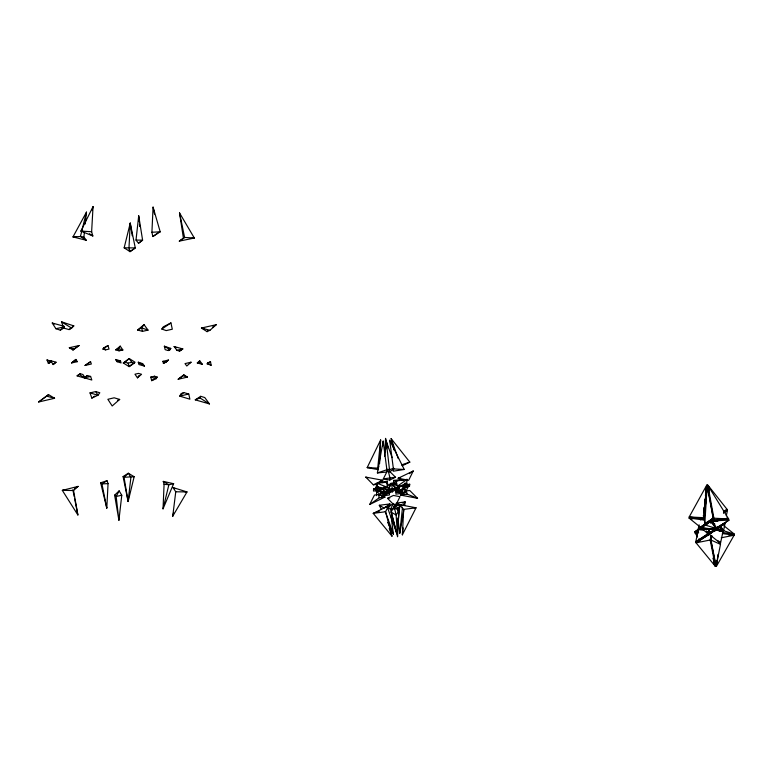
<?xml version="1.0" encoding="UTF-8"?>
<svg xmlns="http://www.w3.org/2000/svg" width="773" height="773" viewBox="0 0 773 773"><rect width="100%" height="100%" fill="white"/><g stroke="black" fill="none" stroke-linecap="round" stroke-linejoin="round"><path stroke-width="1.16" d="M373.543 488.913L377.543 490.497L377.108 488.507L373.543 488.913L373.485 491.068L376.528 490.633M376.538 495.667L376.664 492.256M377.137 483.251L377.011 486.826L383.582 488.053L387.737 487.463L386.5 482.246L377.137 483.251L387.737 487.463M163.035 508.847L164.079 484.285L163.258 481.395L173.635 483.705L163.035 508.847L168.862 484.768L173.635 483.705M379.591 463.645L380.635 439.963L367.175 467.597L378.528 469.684M151.914 232.277L153.073 207.125L160.195 231.784L152.841 236.528L151.914 232.277L160.195 231.784L158.32 232.683M384.906 452.591L385.553 438.426L387.94 447.838M385.814 449.297L386.191 440.997L392.114 457.626M125.178 476.468L123.091 476.583L124.028 477.279L128.115 501.513L134.154 476.719L128.328 473.231L123.091 476.583L128.115 501.513L128.231 499.107M132.26 235.765L130.231 223.155L129.004 247.582L130.009 251.631L135.285 247.93L130.231 223.155L124.163 247.824L130.009 251.631L135.285 247.93L124.163 247.824M397.969 511.765L398.143 508.296L399.786 505.967L395.515 504.296M397.554 536.655L398.839 511.156L394.056 506.276L391.177 512.141L397.554 536.655L396.143 515.021L394.056 506.276M106.79 508.132L108.056 483.589L106.993 480.709L100.654 482.806L106.79 508.132L101.939 483.946L100.654 482.806M402.375 534.829L403.69 509.397L398.916 504.547L416.048 507.793L402.375 534.829L403.11 527.891M91.629 231.736L93.05 206.604L80.885 231.079L92.847 235.987L91.629 231.736L80.885 231.079L84.402 231.649M386.877 469.752L386.751 472.032L377.388 472.921L383.176 441.132L386.877 469.752L377.388 472.921M716.262 562.348L716.059 565.875L716.503 561.169M387.147 483.405L387.283 481.221L380.693 482.197L382.848 482.603M387.66 485.144L387.746 483.811M707.131 485.521L704.145 517.891L704.831 523.727L713.16 518.354L707.131 485.521L704.831 523.727L713.353 518.239L707.324 485.425L707.053 487.734M386.51 470.496L389.737 471.791L386.191 440.997L384.616 456.273M387.447 470.718L383.34 478.835L389.785 480.033L389.93 477.83L388.239 470.863M389.544 492.826L389.399 494.971L383.679 495.677L382.944 492.411L385.485 492.063L383.679 495.677L390.433 492.246L390.529 490.903L386.365 491.483L384.548 495.097L390.529 490.903M381.389 509.542L379.292 505.271L389.911 503.938L389.766 505.986L385.959 507.349M393.409 468.911L393.244 471.201L404.25 469.462L389.698 440.291L393.409 468.911L404.25 469.462M392.684 483.173L392.578 484.507L396.675 483.917L392.684 483.173L394.588 482.246M385.63 489.454L392.066 492.005L392.23 489.85L388.181 489.087L385.63 489.454L385.167 487.463M392.587 489.966L391.418 483.396L388.519 489.203L392.587 489.966L396.211 488.207L391.418 483.396M399.303 479.801L393.718 480.391L393.554 482.574L396.559 483.135M395.583 490.246L395.476 491.589L402.076 492.836L395.583 490.246L399.09 489.831L402.646 493.222L395.873 494.131L396.056 491.986L401.815 489.976L402.646 493.222L396.056 491.986M396.153 505.165L396.327 503.107L402.694 505.61L405.265 501.909L397.448 502.952M689.207 516.944L703.652 517.688L706.638 485.328L689.207 516.944L704.435 519.012M705.334 506.991L704.338 517.784L704.058 515.417M705.556 504.595L706.107 498.604M706.329 496.208L707.324 485.425L709.382 490.894M85.252 223.986L86.47 212.131L72.971 236.934L86.276 240.268L83.899 237.031L84.392 232.287M369.417 467.307L367.175 467.597L377.736 468.129L380.635 439.963M382.693 445.847L383.176 441.132M397.718 525.621L399.786 505.967M397.815 518.045L399.786 533.264L402.453 507.909M407.1 479.376L406.714 482.99L400.868 485.821L397.37 486.217L396.066 481.009L407.1 479.376L397.37 486.217M129.835 226.75L130.231 223.155M136 240.084L138.715 215.812L142.599 240.152L138.502 243.253L136 240.084L142.599 240.152L138.502 243.253M118.916 520.258L121.776 495.242L119.139 490.874L114.636 495.145L118.916 520.258L116.153 496.488L119.139 490.874M128.115 501.513L130.898 477.356L128.328 473.231L124.028 477.279L134.154 476.719M409.729 484.236L406.057 486.806L405.535 484.835L409.729 484.236L409.477 486.41L407.197 486.681M703.778 509.533L704.058 507.233M704.599 502.614L705.005 499.165M705.411 495.706L706.638 485.328M703.807 512.721L704.483 506.953M704.763 504.653L707.073 485.058L707.759 488.594M704.058 513.088L704.734 507.33M705.015 505.02L705.691 499.261M705.962 496.952L706.512 492.343M172.746 516.18L175.751 491.783L172.988 487.55L187.008 491.928L172.746 516.18L173.577 512.75M712.909 558.212L715.866 566L716.455 561.324M711.856 535.776L710.938 540.047L716.127 566.396L716.706 561.71M718.011 554.405L716.552 566.107L734.137 535.196L722.378 533.583M399.786 533.264L403.844 510.035M404.656 505.387L405.265 501.909L402.231 502.991M705.652 493.174L707.073 485.058M716.127 566.396L720.484 544.337L720.059 541.322M723.045 531.167L720.494 543.39L708.899 534.008L714.919 530.056L723.045 531.167L719.547 531.322M726.311 515.784L727.441 510.344L723.547 512.885M723.605 530.491L725.171 523.021L719.19 526.944L723.605 530.491L722.388 528.722M711.778 532.529L696.077 542.839L715.363 566.338L710.174 540.008L711.092 535.737M711.595 535.399L710.677 539.67L715.866 566M707.962 533.631L708.967 528.993L700.86 527.882L707.962 533.631L706.764 531.853M709.343 529.061L708.339 533.689L706.551 531.022M710.88 523.398L711.344 521.273L714.899 524.123M699.121 524.848L698.183 529.07L705.991 524.017M695.71 541.873L711.421 531.573L695.71 541.873L698.396 529.785L703.73 529.534M700.628 519.939L701.101 517.784M86.47 212.131L80.44 236.49L86.276 240.268M92.19 210.072L93.05 206.604M195.25 399.854L199.975 397.969L200.709 396.317L204.768 397.554L209.464 403.921L195.25 399.854L200.709 396.317M207.174 363.899L207.599 362.981L210.507 361.706L211.135 365.233L207.174 363.899L210.507 361.706M405.854 491.512L408.695 485.686L402.868 488.517L405.854 491.512L405.284 489.348M403.458 480.429L398.124 478.284L413.236 470.989L408.704 480.236L406.608 480.545M393.389 503.455L387.505 507.561L390.52 509.291L398.143 508.296L393.389 503.455L390.52 509.291L396.878 533.718L396.568 531.37M385.582 511.745L388.481 505.9L373.214 513.349L391.988 536.191L385.582 511.745L373.214 513.349L379.475 511.117M397.989 490.14L399.399 487.27L397.351 487.56M398.221 490.304L400.114 486.468L402.675 486.101L405.632 487.28M197.289 362.952L198.999 362.189L199.705 360.778L202.429 364.373L197.289 362.952L199.705 360.778M388.181 489.087L391.07 483.309L397.486 485.879L397.979 487.85L392.066 492.005M378.48 486.623L376.383 487.637L380.384 489.232L382.925 488.865L383.891 486.942M369.687 504.489L374.461 495.068L378.528 494.507L384.993 497.058L369.687 504.489L379.253 497.773L384.993 497.058L381.485 496.392M375.127 488.652L377.553 483.879M207.077 331.665L209.927 330.293L216.285 324.679L201.434 328.032L207.077 331.665L207.763 330.361M178.177 379.263L183.935 374.866L187.453 377.079L178.177 379.263L183.935 374.866M179.471 351.145L182.815 348.923L174.138 346.546L176.911 350.275L179.471 351.145L182.815 348.923L176.911 350.275M157.17 377.05L156.214 378.644L151.701 380.674L150.774 377.098L154.513 376.229L157.17 377.05L151.701 380.674M169.963 349.754L170.794 348.391L164.349 346.198L165.161 349.676L168.311 350.546L169.963 349.754L164.349 346.198M137.468 377.842L141.556 374.287L138.454 373.407L134.975 374.219L137.468 377.842L139.024 375.465M161.837 329.047L163.354 326.805L170.92 322.921L172.311 329.221L166.185 330.593L161.837 329.047L170.92 322.921M134.405 363.117L135.033 362.208L129.197 358.556L123.293 362.991L129.139 366.634L134.405 363.117L131.777 362.276L128.134 363.117L124.897 362.208L123.293 362.991M398.839 511.156L396.143 515.021L391.177 512.141M144.039 324.65L141.614 327.878L137.575 330.013L142.512 331.356L148.029 330.119L144.039 324.65L137.575 330.013M120.221 346.149L118.385 348.517L115.718 349.898L119.071 350.836L122.868 349.976L120.221 346.149L115.718 349.898M102.915 349.048L104.036 347.686L107.978 345.608L109.041 349.087L105.515 349.879L102.915 349.048L107.978 345.608M77.097 375.871L80.247 373.736L82.943 374.528L85.31 378.248L77.097 375.871L80.247 373.736M377.736 468.129L378.905 466.718M38.65 401.999L48.544 394.616L54.583 398.279L38.65 401.999L48.544 394.616M71.58 362.962L75.899 359.445L77.31 361.658L71.58 362.962L75.899 359.445M73.01 350.024L79.049 345.55L69.309 347.724L73.01 350.024L73.822 349.135M53.134 364.566L56.052 362.218L50.757 360.701L53.134 364.566L56.052 362.218M50.689 362.218L51.54 361.31L47.008 359.957L48.38 363.484L50.689 362.218L47.008 359.957M71.609 328.119L73.802 325.887L61.492 321.81L63.715 328.1L69.097 329.588L71.609 328.119L61.492 321.81M60.313 330.148L64.439 327.192L60.313 330.148L55.888 328.709L52.235 323.008L64.275 326.332M183.703 392.558L179.78 396.153L189.887 399.187L188.757 393.998L183.703 392.558L181.037 393.66L179.78 396.153L188.757 393.998M65.84 490.169L62.323 490.372L78.073 486.381L73.551 490.517L62.323 490.372L77.88 514.973L73.551 490.517L72.855 489.744M191.037 362.208L186.795 366.006L185.018 363.61L191.037 362.208L189.327 363.339M166.002 362.189L168.437 360.054L162.919 361.329L163.422 363.387L166.002 362.189L162.919 361.329M119.67 399.419L112.182 405.97L107.862 399.293L114.143 397.805L119.67 399.419L117.477 400.395M168.311 350.546L170.794 348.391M132.56 363.716L129.139 366.634L128.134 363.117M124.897 362.208L129.197 358.556L131.777 362.276M87.31 375.494L84.47 377.862L91.823 380.016L90.605 376.441L87.31 375.494L84.47 377.862L90.605 376.441M85.049 365.455L90.567 361.706L91.34 364.025L85.049 365.455L90.567 361.706M192.139 238.016L194.332 238.036L179.317 241.118L184.602 237.437L194.332 238.036L179.549 212.942L183.375 237.939M69.097 329.588L73.802 325.887M389.737 471.791L393.969 468.796M375.543 488.971L377.35 487.695M385.321 482.603L387.283 481.221M380.413 491.019L376.345 491.589L379.968 489.038L380.413 491.019L384.703 492.72M387.138 486.082L391.07 483.309L395.834 488.101L393.128 489.415M409.419 473.675L413.236 470.989M152.841 236.528L157.412 233.32M400.23 490.15L403.187 488.082L405.477 487.811M405.931 487.628L408.695 485.686M406.318 490.913L400.385 495.068L417.555 498.295L409.748 490.507L406.318 490.913L407.168 494.16L417.555 498.295M389.911 503.938L384.055 508.025L379.292 505.271M703.536 529.061L698.212 529.312L710.58 521.224M726.494 518.065L728.639 518.963L711.527 519.871L713.904 518.21L728.639 518.963L707.875 485.376L713.904 518.21M698.299 531.698L694.734 531.863L698.348 529.331M712.696 519.862L700.869 527.572L709.208 528.645L715.701 528.346L710.822 521.195L701.101 527.544L713.798 519.253M706.744 523.553L708.165 522.558M708.986 522.017L710.542 520.925L703.121 525.833M708.735 522.442L707.305 523.437L712.832 519.785M179.317 241.118L184.602 237.437L179.549 212.942M707.131 523.736L708.561 522.741M708.938 522.413L713.083 519.659M709.556 522.277L711.121 521.186L703.701 526.104M48.38 363.484L51.54 361.31M74.691 348.536L79.049 345.55M91.823 398.095L97.997 395.235L99.804 392.752L95.659 391.582L90.016 392.897L91.823 398.095L94.818 396.095M714.358 529.747L708.339 533.689L729.016 520.084L711.904 520.973L716.793 528.123L729.016 520.084M714.571 529.708L716.223 528.423L711.344 521.273M718.214 527.157L722.079 524.587M723.509 523.862L725.132 522.78L720.513 525.824L722.707 524.403M212.498 327.201L216.285 324.679M163.422 363.387L168.437 360.054M716.069 528.993L718.851 527.167L712.725 531.177L715.064 531.07M710.725 533.225L715.354 530.191M710.986 519.9L713.353 518.335M711.527 519.871L713.392 518.635M698.212 529.312L702.773 526.287M694.734 531.863L706.58 524.026M723.441 512.992L727.441 510.344M714.01 529.689L719.595 526.007L716.378 528.114M720.127 525.969L708.551 533.66L709.556 529.022L716.049 528.722M713.653 530.568L720.175 526.278L723.228 530.703L715.102 529.592M725.171 523.021L719.19 526.944M704.338 537.09L711.74 532.22L709.363 532.326M714.107 530.607L720.62 526.316M712.281 532.191L696.077 542.839L710.174 540.008M724.871 522.77L713.411 530.268L722.32 524.548M716.03 528.983L720.175 526.278M705.179 536.539L722.813 524.896M705.72 536.51L709.102 534.298M711.034 533.041L712.841 531.853M711.489 519.562L713.44 518.297M724.166 511.291L727.093 509.378L707.836 485.086L709.488 489.464M700.377 527.225L710.097 520.876L700.377 527.225L689.014 518.016L704.242 520.084M713.344 518.876L708.397 522.104L713.431 518.789M701.169 527.118L704.155 525.176M704.493 524.954L708.213 522.558M74.595 488.623L78.073 486.381M723.47 511.716L727.093 509.378M106.993 480.709L101.939 483.946L108.056 483.589M704.319 525.437L705.826 524.49M704.879 525.147L706.387 524.21M387.505 498.305L393.389 495.445L399.989 496.691L395.303 506.247L387.505 498.305L389.795 498.015M405.583 492.527L400.385 495.068L407.168 494.16M400.395 490.71L404.54 488.691M401.738 490.497L404.839 488.98M375.61 489.145L378.499 487.744M376.345 491.589L379.243 490.188M373.33 484.806L382.761 480.265L365.774 477.105L373.33 484.806L376.886 484.42L382.761 480.265L380.567 480.593M389.785 480.033L395.534 477.26L389.64 471.385M402.24 465.752L409.816 462.109L391.138 438.62L394.037 450.021M389.408 506.875L387.505 507.561L396.878 533.718M401.612 464.844L409.816 462.109M393.737 468.235L389.882 469.52L386.587 469.356M117.042 361.658L120.482 360.875L121.09 362.933L117.042 361.658L115.564 359.493L120.482 360.875M121.776 495.242L116.153 496.488L114.636 495.145M55.888 328.709L63.27 327.095M721.238 537.786L734.137 535.196L728.533 534.868M383.34 478.835L395.534 477.26M388.519 489.203L397.979 487.85M380.065 495.193L383.592 494.71M403.69 509.397L416.048 507.793L413.661 507.629M401.042 492.469L405.506 491.918M382.432 489.464L385.92 489.067L386.645 492.159M378.751 487.377L376.383 487.637L382.925 488.865M400.356 478.052L398.124 478.284L405.178 479.589M704.986 528.867L708.967 528.684M716.223 528.423L709.73 528.722L714.745 529.408M705.981 529.128L708.967 528.993M719.006 530.954L723.683 530.751L734.35 534.124L723.692 525.601M697.555 536.964L695.101 532.955L698.666 532.79M76.247 236.963L72.971 236.934L80.44 236.49L83.899 237.031M175.751 491.783L187.008 491.928L184.67 491.676M397.235 505.233L400.511 505.455M164.079 484.285L168.862 484.768L163.258 481.395M711.846 520.529L717.798 521.34M711.769 520.992L715.479 521.456M722.581 532.51L734.35 534.124M698.473 529.321L703.208 529.969M404.202 484.768L406.366 485.164M403.371 487.067L405.535 487.473M386.365 491.483L390.433 492.246M375.475 489.985L382.026 491.213L380.21 494.826L375.475 489.985L378.48 491.174M381.012 492.469L383.35 492.913M380.152 492.913L383.64 493.57M209.927 330.293L201.434 328.032L204.594 329.192M47.114 396.259L54.583 398.279L52.487 397.651M185.365 376.49L187.453 377.079L183.452 375.804M144.483 366.093L138.918 364.537L138.29 362.218L142.763 363.648L144.483 366.093L138.29 362.218M74.517 349.193L69.309 347.724L71.56 348.43M150.774 377.098L156.214 378.644L154.513 376.229M90.016 392.897L97.997 395.235L95.659 391.582M74.662 360.856L77.31 361.658M700.86 527.882L704.976 529.176M689.014 518.016L692.231 519.041M704.86 524.915L715.701 528.346M716.629 528.606L723.277 530.713L718.813 527.157M711.276 520.78L713.479 521.475M122.868 349.976L118.385 348.517L119.071 350.836M148.029 330.119L141.614 327.878L142.512 331.356M398.916 504.547L402.105 505.803M365.774 477.105L367.851 477.936M404.501 484.188L406.463 484.971M393.718 480.391L396.916 481.666M695.101 532.955L697.159 533.872M710.938 540.047L720.484 544.337L717.837 540.414M172.988 487.55L174.93 488.72M79.484 374.663L85.31 378.248M52.235 323.008L54.12 324.177M115.564 359.493L117.409 360.643M199.975 397.969L209.464 403.921M207.599 362.981L211.135 365.233M198.999 362.189L202.429 364.373M174.138 346.546L176.089 347.782M89.368 233.726L92.847 235.987M405.071 482.999L407.448 485.367M382.142 488.787L386.065 492.768M383.997 491.058L385.563 492.643M128.733 249.969L130.009 251.631M721.238 527.205L723.683 530.751M104.036 347.686L105.515 349.879M705.981 531.264L707.768 533.94M698.782 538.965L700.009 540.965M713.489 563.015L715.325 566.02L714.484 563.797M387.65 522.355L393.399 534.095L391.128 516.528M713.672 561.894L715.363 566.338M385.273 511.426L393.399 534.095M389.254 528.548L391.988 536.191M389.698 440.291L390.887 443.625M391.138 438.62L398.23 458.544M402.675 486.101L403.187 488.082M395.554 488.884L396.066 490.942M378.528 494.507L379.253 497.773M153.073 207.125L154.503 214.092M73.087 490.894L74.227 496.624M74.681 498.914L77.88 514.973M707.324 485.425L707.788 487.782M703.372 515.32L703.652 517.688M138.715 215.812L139.256 221.783M139.478 224.17L139.691 226.566M385.553 438.426L385.882 443.19M406.907 483.695L403.226 486.275L401.09 486.517L406.907 483.695"/></g></svg>
